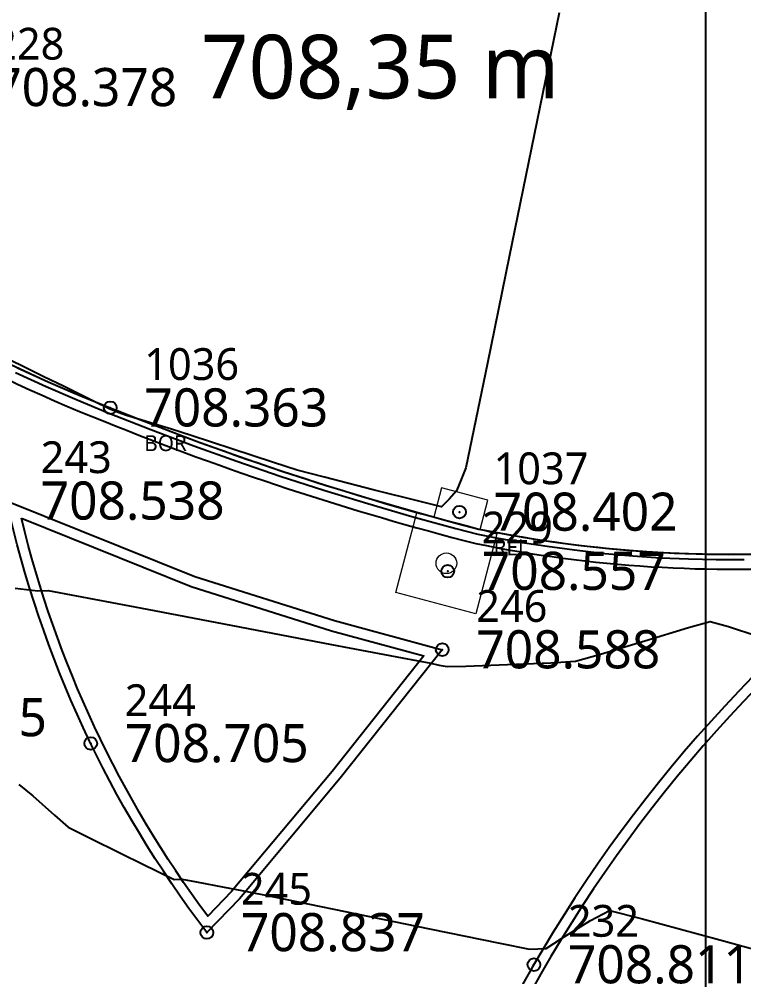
# Model space of a CAD drawing. Header units: metres. Extents: x 429510 to 429857, y 4467140 to 4467333.
# Drawn here: x 429593.53 to 429600.36, y 4467228.97 to 4467238 of the extents above; entities that cross this region are included whole.
import ezdxf

# ---------------------------------------------------------------- set-up
doc = ezdxf.new("R2010")
doc.units = ezdxf.units.M
doc.header["$LTSCALE"] = 4
doc.header["$PDMODE"] = 32
doc.header["$PDSIZE"] = 0.12
for name, color, linetype in [('C-ETIQ', 7, 'Continuous'), ('C-PUNTOS', 7, 'Continuous'), ('C-SUPE-ETIQ_Puntos', 92, 'Continuous'), ('C-TOPO-FEAT', 94, 'Continuous'), ('Cuadricula Coordenadas', 5, 'Continuous')]:
    doc.layers.add(name, color=color, linetype=linetype)
doc.layers.add('C-SUPE_CurvasNivel', color=7, linetype='Continuous', true_color=0xb38600)
doc.layers.add('TB-49REGISTRO-ALCAN-SUM-P', color=5, linetype='Continuous', lineweight=0)
doc.layers.add('TRIAL-ACERA', color=125, linetype='Continuous', lineweight=9)
doc.layers.add('TRIAL-BORDILLO', color=7, linetype='Continuous', lineweight=9, true_color=0xc70063)
doc.styles.get("Standard").update_dxf_attribs({"font": 'segoeuil.ttf'})
doc.styles.add('Trial_standard', font='segoeuisl.ttf')

# ---------------------------------------------------------------- blocks, each defined once
blk = doc.blocks.new('SAN30')
at = {"flags": 128}
blk.add_lwpolyline([(-0.65, 0.65), (0.65, 0.65), (0.65, -0.65), (-0.65, -0.65)], close=True, dxfattribs=at)
blk.add_lwpolyline([(-0.375, -0.65), (-0.375, -1.125), (0.375, -1.125), (0.375, -0.65)], dxfattribs=at)
blk.add_circle((0, 0), 0.162)
blk = doc.blocks.new('*U49')
at = {"color": 0, "linetype": 'ByBlock', "lineweight": -2, "transparency": 16777216}
blk.add_point((0, 0), dxfattribs=at)

msp = doc.modelspace()

# ---------------------------------------------------------------- linework, layer by layer
at = {"layer": 'C-SUPE_CurvasNivel', "color": 42, "linetype": 'Continuous', "lineweight": -3, "true_color": 0xb38600, "flags": 128}
for points, elevation in [([(429598.6187, 4467238.0569), (429598.3837, 4467236.9072), (429598.1482, 4467235.7572), (429597.9423, 4467234.7531), (429597.796, 4467234.0412), (429597.7395, 4467233.7679), (429597.695, 4467233.6563), (429597.6494, 4467233.5485), (429597.581, 4467233.4721), (429597.5101, 4467233.4004), (429597.3086, 4467233.4489), (429596.8663, 4467233.5605), (429596.4057, 4467233.6783), (429596.1495, 4467233.7456), (429595.9247, 4467233.8172), (429595.531, 4467233.9455), (429595.1501, 4467234.0703), (429594.9639, 4467234.1312), (429594.8385, 4467234.1691), (429594.6436, 4467234.2275), (429594.5384, 4467234.2592), (429594.4597, 4467234.2897), (429594.3811, 4467234.3207), (429594.2295, 4467234.3953), (429593.9449, 4467234.5356), (429593.7613, 4467234.6262), (429593.5771, 4467234.716), (429593.1821, 4467234.9089)], 708.4), ([(429593.4891, 4467232.6334), (429593.7034, 4467232.6059), (429593.8005, 4467232.6111), (429594.0682, 4467232.5602), (429594.7357, 4467232.433), (429595.6033, 4467232.2677), (429596.4712, 4467232.1023), (429597.1397, 4467231.9748), (429597.4091, 4467231.9235), (429597.4858, 4467231.9075), (429597.5625, 4467231.8922), (429597.7393, 4467231.8975), (429598.1299, 4467231.9112), (429598.5389, 4467231.9281), (429598.7713, 4467231.9436), (429599.0068, 4467232.0092), (429599.4264, 4467232.1365), (429599.8364, 4467232.2605), (429600.0433, 4467232.3163), (429600.2135, 4467232.2695), (429600.4832, 4467232.1827)], 708.6), ([(429593.5251, 4467230.7798), (429593.657, 4467230.6731), (429593.8606, 4467230.4913), (429593.9908, 4467230.3787), (429594.1658, 4467230.289), (429594.5069, 4467230.1207), (429594.8397, 4467229.9579), (429594.9901, 4467229.8848), (429595.0634, 4467229.8886), (429595.199, 4467229.863), (429595.4588, 4467229.8135), (429595.6267, 4467229.7813), (429595.9272, 4467229.7201), (429596.6005, 4467229.5826), (429597.3947, 4467229.4205), (429598.0577, 4467229.2853), (429598.3374, 4467229.2285), (429598.4171, 4467229.231), (429598.4965, 4467229.2353), (429598.6411, 4467229.3272), (429598.9139, 4467229.4976), (429599.0918, 4467229.5936), (429599.3927, 4467229.5176), (429600.1322, 4467229.3161), (429601.138, 4467229.0392)], 708.8)]:
    msp.add_lwpolyline(points, dxfattribs=dict(at, elevation=elevation))
at = {"layer": 'C-TOPO-FEAT', "color": 94, "linetype": 'Continuous', "lineweight": -3}
for points in [[(429593.4917, 4467234.6654, 708.5015), (429593.7811, 4467234.5333, 708.502), (429594.073, 4467234.407, 708.5025), (429594.3674, 4467234.2866, 708.503), (429594.7693, 4467234.1278, 708.5116), (429595.1736, 4467233.9753, 708.5202), (429595.5802, 4467233.8292, 708.5287), (429595.9891, 4467233.6894, 708.5373), (429596.4001, 4467233.5561, 708.5459), (429596.8132, 4467233.4292, 708.5545), (429597.2281, 4467233.3088, 708.5631), (429597.645, 4467233.1949, 708.5716), (429597.8516, 4467233.1411, 708.5713), (429598.0099, 4467233.1101, 708.5683), (429598.2688, 4467233.0642, 708.5705), (429598.5285, 4467233.0239, 708.5727), (429598.7891, 4467232.9893, 708.5748), (429599.0504, 4467232.9604, 708.577), (429599.3123, 4467232.9372, 708.5792), (429599.5746, 4467232.9197, 708.5813), (429599.5746, 4467232.9197, 708.5813), (429599.8369, 4467232.9079, 708.5781), (429600.0994, 4467232.9019, 708.5749), (429600.3619, 4467232.9016, 708.5717)], [(429593.513, 4467234.7107, 708.3615), (429593.8015, 4467234.579, 708.362), (429594.0925, 4467234.453, 708.3625), (429594.386, 4467234.333, 708.363), (429594.7872, 4467234.1745, 708.3716), (429595.1907, 4467234.0223, 708.3802), (429595.5967, 4467233.8764, 708.3887), (429596.0048, 4467233.7369, 708.3973), (429596.4151, 4467233.6038, 708.4059), (429596.8274, 4467233.4771, 708.4145), (429597.2417, 4467233.357, 708.4231), (429597.6578, 4467233.2433, 708.4316), (429597.8627, 4467233.1898, 708.4313), (429598.0192, 4467233.1592, 708.4283), (429598.277, 4467233.1135, 708.4305), (429598.5357, 4467233.0734, 708.4327), (429598.7952, 4467233.0389, 708.4348), (429599.0554, 4467233.0101, 708.437), (429599.3162, 4467232.987, 708.4392), (429599.5774, 4467232.9696, 708.4413), (429599.5774, 4467232.9696, 708.4413), (429599.8389, 4467232.9579, 708.4381), (429600.1006, 4467232.9519, 708.4349), (429600.3624, 4467232.9516, 708.4317)]]:
    msp.add_polyline3d(points, dxfattribs=at)
at = {"layer": 'Cuadricula Coordenadas', "color": 8, "lineweight": -3}
msp.add_line((429600, 4467149.3651), (429600, 4467326.6444), dxfattribs=at)
at = {"layer": 'TRIAL-ACERA', "lineweight": -3}
for points in [[(429618.986, 4467240.0473, -0.016321), (429612.9452, 4467235.9587, -0.030848), (429608.9456, 4467233.7701, -0.099848), (429600.4887, 4467231.7007, 0.112487), (429597.3628, 4467226.5891, -0.047101), (429596.5514, 4467224.767, -0.056097), (429596.1859, 4467224.2607, -0.054662), (429595.6029, 4467223.7449), (429597.0704, 4467221.1097)], [(429593.409, 4467233.455), (429595.1836, 4467232.7421), (429596.4999, 4467232.3269), (429597.516, 4467232.052), (429596.5547, 4467230.8395), (429595.6038, 4467229.7041), (429595.297, 4467229.385, -0.108916), (429593.409, 4467233.455, -1.244947)], [(429600.445, 4467231.799, 0.11323), (429597.268, 4467226.621, -0.047101), (429596.4642, 4467224.8161, -0.056097), (429596.1119, 4467224.3279, -0.061145), (429595.4713, 4467223.7758), (429596.983, 4467221.061)]]:
    msp.add_lwpolyline(points, format="xyb", dxfattribs=at)
msp.add_lwpolyline([(429593.5495, 4467233.2908), (429595.1499, 4467232.6478), (429596.4717, 4467232.2309), (429597.3433, 4467231.9951), (429596.4772, 4467230.9026), (429595.5294, 4467229.7709), (429595.3063, 4467229.5389, -0.101387)], format="xyb", close=True, dxfattribs=at)
at = {"layer": 'TRIAL-BORDILLO', "lineweight": -3}
for points in [[(429587.942, 4467239.067, 0.128373), (429594.386, 4467234.333, 0.033263), (429597.8627, 4467233.1898, 0.068883), (429601.147, 4467232.985, 0.11147), (429606.143, 4467234.072, -0.004468), (429611.668, 4467236.588), (429616.129, 4467239.365)], [(429587.8287, 4467238.9844, 0.128482), (429594.3339, 4467234.203, 0.033292), (429597.8314, 4467233.0534, 0.068838), (429601.1517, 4467232.845, 0.111344), (429606.2022, 4467233.9451, -0.004475), (429611.7337, 4467236.464), (429616.203, 4467239.2461)]]:
    msp.add_lwpolyline(points, format="xyb", dxfattribs=at)

# ---------------------------------------------------------------- block references
at = {"layer": 'C-PUNTOS'}
for p in [(429594.386, 4467234.333, 708.363), (429597.679, 4467233.35, 708.402), (429597.568, 4467232.792, 708.557), (429597.516, 4467232.052, 708.588), (429594.202, 4467231.168, 708.705), (429595.297, 4467229.385, 708.837), (429598.38, 4467229.082, 708.811)]:
    msp.add_blockref('*U49', p, dxfattribs=at)
at = {"layer": 'TB-49REGISTRO-ALCAN-SUM-P', "lineweight": -3, "xscale": 0.5999999999999999, "yscale": 0.5999999999999999, "zscale": 0.5999999999999999, "rotation": 165.1625011955899}
msp.add_blockref('SAN30', (429597.555, 4467232.8671), dxfattribs=at)

# ---------------------------------------------------------------- texts
at = {"layer": 'C-ETIQ', "linetype": 'ByBlock', "style": 'Trial_standard'}
for s, insert, char_height, attachment_point in [('228', (429593.283, 4467237.6122, 708.378), 0.3, 7), ('1036', (429594.707, 4467234.5912, 708.363), 0.3, 7), ('BOR', (429594.707, 4467234.0748, 708.363), 0.15, 1), ('243', (429593.73, 4467233.7132, 708.538), 0.3, 7), ('1037', (429598, 4467233.608, 708.402), 0.3, 7), ('229', (429597.889, 4467233.05, 708.557), 0.3, 7), ('REJ', (429598, 4467233.092, 708.402), 0.15, 1), ('246', (429597.837, 4467232.31, 708.588), 0.3, 7), ('244', (429594.523, 4467231.426, 708.705), 0.3, 7), ('245', (429595.618, 4467229.6432, 708.837), 0.3, 7), ('232', (429598.701, 4467229.341, 708.811), 0.3, 7)]:
    msp.add_mtext(s, dxfattribs=dict(at, insert=insert, char_height=char_height, attachment_point=attachment_point))
at = {"layer": 'C-ETIQ', "color": 1, "linetype": 'ByBlock', "char_height": 0.36, "attachment_point": 4, "style": 'Trial_standard'}
for s, insert in [('708.378', (429593.283, 4467237.354, 708.378)), ('708.363', (429594.707, 4467234.333, 708.363)), ('708.538', (429593.73, 4467233.455, 708.538)), ('708.402', (429598, 4467233.35, 708.402)), ('708.557', (429597.889, 4467232.792, 708.557)), ('708.588', (429597.837, 4467232.052, 708.588)), ('708.715', (429592.055, 4467231.412, 708.715)), ('708.705', (429594.523, 4467231.168, 708.705)), ('708.837', (429595.618, 4467229.385, 708.837)), ('708.811', (429598.701, 4467229.082, 708.811))]:
    msp.add_mtext(s, dxfattribs=dict(at, insert=insert))
at = {"layer": 'C-SUPE-ETIQ_Puntos', "color": 92, "linetype": 'Continuous', "lineweight": -3, "insert": (429596.9324, 4467237.8503, 708.3539), "char_height": 0.6, "attachment_point": 2}
msp.add_mtext('708,35 m', dxfattribs=at)

doc.saveas('drawing.dxf')
